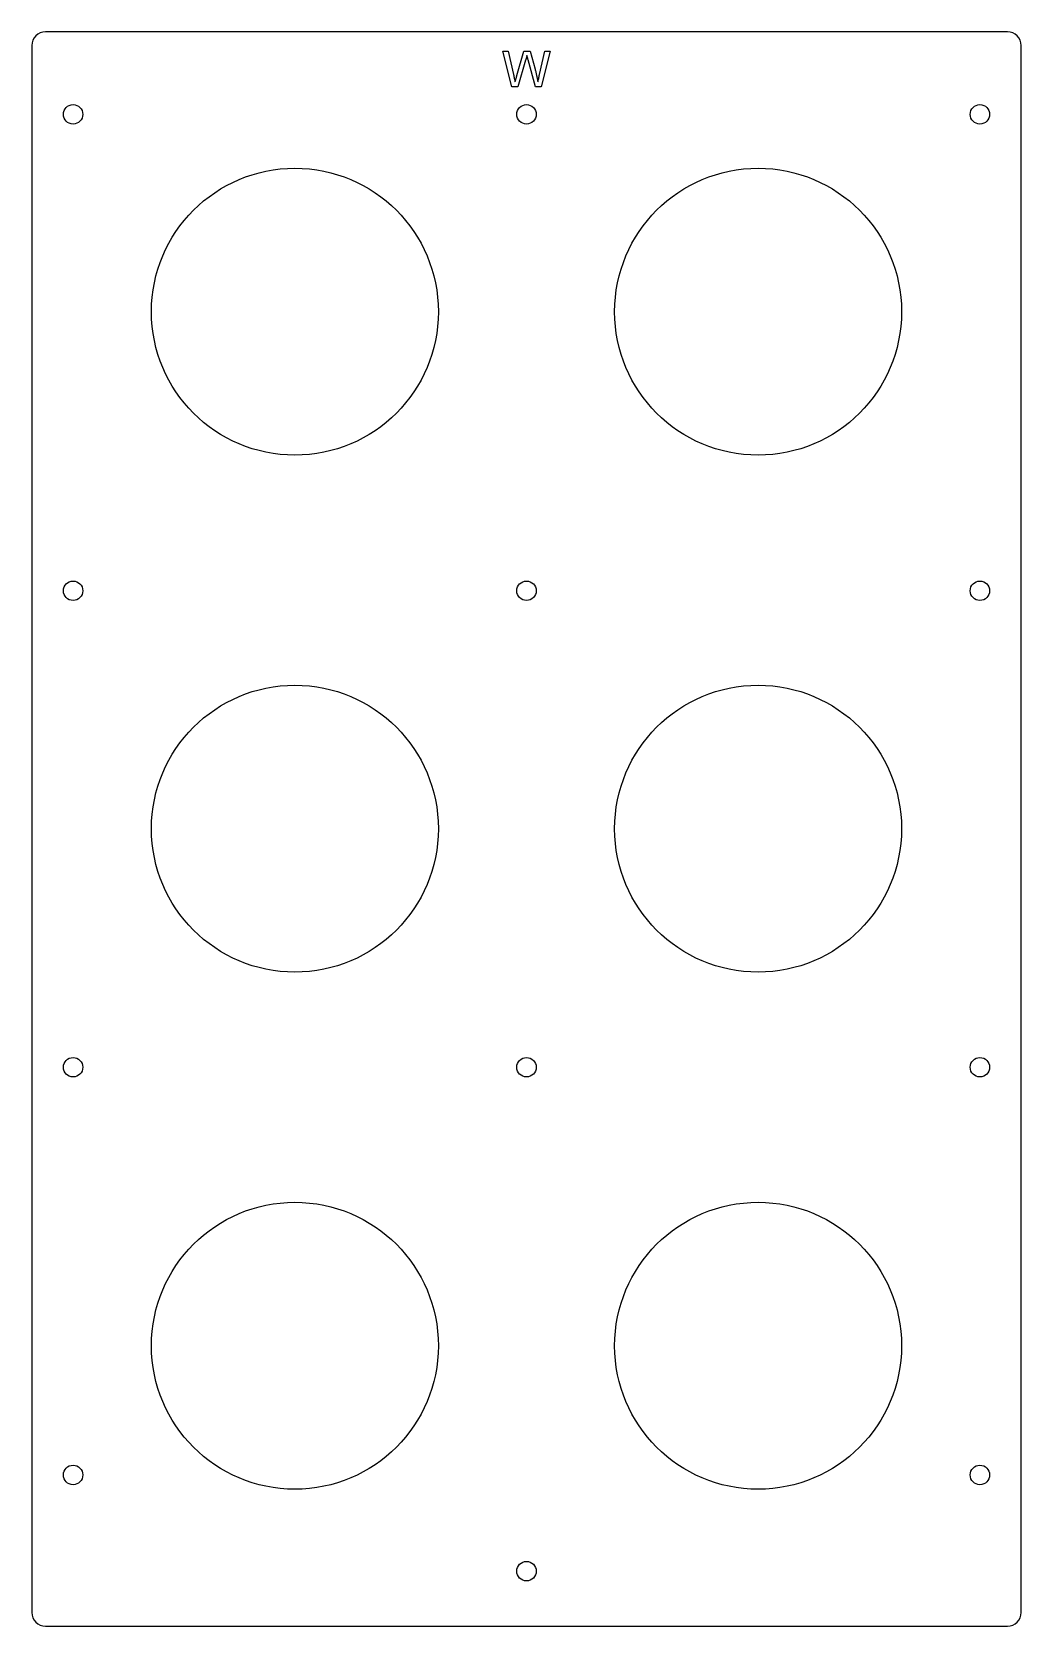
# Model space of a CAD drawing. Header units: inches. Extents: x -4.5 to 4.5, y -7.3 to 7.3.
import ezdxf

# ---------------------------------------------------------------- set-up
doc = ezdxf.new("R2010")
doc.units = ezdxf.units.IN
doc.header["$MEASUREMENT"] = 0

msp = doc.modelspace()

# ---------------------------------------------------------------- linework, layer by layer
at = {"color": 7, "linetype": 'Continuous', "lineweight": 25}
for p, q in [((-4.5, 7.125), (-4.5, -7.125)), ((4.375, 7.25), (-4.375, 7.25)), ((4.5, -7.125), (4.5, 7.125)), ((-0.214, 7.074), (-0.167, 7.074)), ((-0.132, 6.75), (-0.214, 7.074)), ((-0.167, 7.074), (-0.118, 6.861)), ((-0.087, 6.853), (-0.023, 7.074)), ((-0.008, 6.992), (-0.078, 6.75)), ((-0.023, 7.074), (0.032, 7.074)), ((0.082, 6.75), (0.014, 6.997)), ((0.032, 7.074), (0.078, 6.911)), ((0.119, 6.862), (0.167, 7.074)), ((0.214, 7.074), (0.132, 6.75)), ((0.167, 7.074), (0.214, 7.074)), ((-0.078, 6.75), (-0.132, 6.75)), ((0.132, 6.75), (0.082, 6.75)), ((-4.375, -7.25), (4.375, -7.25))]:
    msp.add_line(p, q, dxfattribs=at)
for centre, radius in [((-4.125, 6.5), 0.0885), ((0, 6.5), 0.0885), ((4.125, 6.5), 0.0885), ((-2.107, 4.705), 1.305), ((2.107, 4.705), 1.305), ((-4.125, 2.167), 0.0885), ((0, 2.167), 0.0885), ((4.125, 2.167), 0.0885), ((-2.107, 0.003), 1.305), ((2.107, 0.003), 1.305), ((-4.125, -2.167), 0.0885), ((0, -2.167), 0.0885), ((4.125, -2.167), 0.0885), ((-2.107, -4.7), 1.305), ((2.107, -4.7), 1.305), ((-4.125, -5.875), 0.0885), ((4.125, -5.875), 0.0885), ((0, -6.75), 0.0885)]:
    msp.add_circle(centre, radius, dxfattribs=at)
for centre, start, end in [((4.375, 7.125), 0, 90), ((-4.375, 7.125), 90, 180), ((-4.375, -7.125), 180, 270), ((4.375, -7.125), 270, 0)]:
    msp.add_arc(centre, 0.125, start, end, dxfattribs=at)
for points, knots in [([(0.004, 7.034), (0.003, 7.03), (0.001, 7.022), (-0.003, 7.011), (-0.005, 7.001), (-0.007, 6.995), (-0.008, 6.992)], [0, 0, 0, 0, 0.299433, 0.56578, 0.799637, 1, 1, 1, 1]), ([(0.014, 6.997), (0.014, 7), (0.012, 7.004), (0.011, 7.011), (0.009, 7.017), (0.008, 7.022), (0.007, 7.026), (0.005, 7.029), (0.005, 7.032), (0.004, 7.034), (0.004, 7.034)], [0, 0, 0, 0, 0.19528, 0.370959, 0.526302, 0.66204, 0.776996, 0.871173, 0.945757, 1, 1, 1, 1]), ([(-0.118, 6.861), (-0.116, 6.85), (-0.111, 6.828), (-0.106, 6.806), (-0.104, 6.795)], [0, 0, 0, 0, 0.502565, 1, 1, 1, 1]), ([(-0.104, 6.795), (-0.103, 6.799), (-0.1, 6.807), (-0.097, 6.817), (-0.095, 6.826), (-0.092, 6.834), (-0.091, 6.841), (-0.089, 6.846), (-0.088, 6.85), (-0.087, 6.852), (-0.087, 6.853)], [0, 0, 0, 0, 0.2042262, 0.3855418, 0.5445479, 0.6809444, 0.7947316, 0.8862118, 0.9537405, 1, 1, 1, 1]), ([(0.078, 6.911), (0.081, 6.901), (0.086, 6.882), (0.092, 6.852), (0.098, 6.824), (0.102, 6.805), (0.104, 6.795)], [0, 0, 0, 0, 0.260386, 0.513425, 0.759974, 1, 1, 1, 1]), ([(0.104, 6.795), (0.105, 6.8), (0.107, 6.81), (0.111, 6.826), (0.115, 6.844), (0.117, 6.856), (0.119, 6.862)], [0, 0, 0, 0, 0.2155331, 0.4533589, 0.7155332, 1, 1, 1, 1])]:
    msp.add_open_spline(points, degree=3, knots=knots, dxfattribs=at)

doc.saveas('drawing.dxf')
